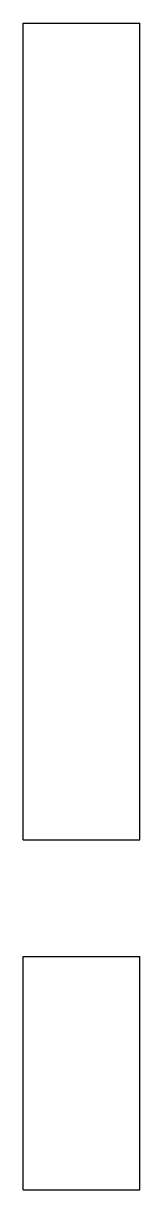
# Model space of a CAD drawing. Header units: metres. Extents: x 0 to 100, y 0 to 1000.
import ezdxf

# ---------------------------------------------------------------- set-up
doc = ezdxf.new("R2010")
doc.units = ezdxf.units.M
doc.linetypes.add('DASHED', pattern=[1.524, 1.27, -0.254])
doc.layers.add('wal', color=3, linetype='DASHED')

msp = doc.modelspace()

# ---------------------------------------------------------------- linework, layer by layer
at = {"layer": 'wal'}
for p, q in [((0, 1000), (100, 1000)), ((0, 300), (0, 1000)), ((100, 300), (100, 1000)), ((0, 300), (100, 300)), ((0, 0), (0, 200)), ((0, 200), (100, 200)), ((100, 0), (100, 200)), ((0, 0), (100, 0))]:
    msp.add_line(p, q, dxfattribs=at)

doc.saveas('drawing.dxf')
